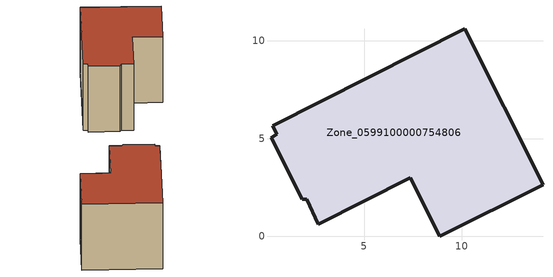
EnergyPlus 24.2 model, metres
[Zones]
Zone_0599100000754806
 floor ground (C_G): 8.86,0 7.35,3 2.65,0.63 2.06,1.9 1.82,1.9 0.23,5.05 0.52,5.22 0.31,5.67 10.14,10.63 14.15,2.65 z0
 wall outside (C_F): 1.82,1.9 2.06,1.9 2.65,0.63 7.35,3 8.86,0 14.15,2.65 10.14,10.63 0.31,5.67 0.52,5.22 0.23,5.05 1.82,1.9 z0:8.79
 roof outside (C_R): 2.06,1.9 2.65,0.63 7.35,3 8.86,0 14.15,2.65 10.14,10.63 0.31,5.67 0.52,5.22 0.23,5.05 1.82,1.9 z8.79
[BUILDING]
Pand.0599100000754806: North Axis=0; Terrain=City; Loads Convergence Tolerance Value=0.04; Temperature Convergence Tolerance Value=0.4; Solar Distribution=FullExterior; Maximum Number of Warmup Days=25; Minimum Number of Warmup Days=1
[Site:Location]
Rotterdam.The.Hague.AP_ZH_NLD Design_Conditions: Latitude=51.96; Longitude=4.45; Time Zone=1; Elevation=-4.5
[SITE:GROUNDTEMPERATURE:BUILDINGSURFACE]
18, 18, 18, 18, 18, 18, 18, 18, 18, 18, 18, 18
[MATERIAL] Thermal Absorptance=0.9; Solar Absorptance=0.7; Visible Absorptance=0.7
Name | Roughness | Thickness | Conductivity | Density | Specific Heat
G.TC.2006-2014 | MediumSmooth | 0.15 | 0.06 | 540 | 1210
F.TC.2006-2014 | Rough | 0.3 | 0.12 | 1920 | 840
R.TC.2006-2014 | MediumRough | 0.2 | 0.08 | 1500 | 1000
[CONSTRUCTION]
C_G: G.TC.2006-2014
C_F: F.TC.2006-2014
C_R: R.TC.2006-2014
[ZONE]
Zone_0599100000754806: Type=1; Multiplier=1; Ceiling Height=Autocalculate; Volume=Autocalculate; Floor Area=autocalculate; Part of Total Floor Area=Yes
[ZONEINFILTRATION:DESIGNFLOWRATE]
Infil_Zone_0599100000754806: Zone or ZoneList or Space or SpaceList=Zone_0599100000754806; Schedule=AlwaysOn; Design Flow Rate Calculation Method=Flow/Area; Flow Rate per Floor Area=0.0015; Constant Term Coefficient=1; Temperature Term Coefficient=0; Velocity Term Coefficient=0; Velocity Squared Term Coefficient=0
[HVACTEMPLATE:ZONE:IDEALLOADSAIRSYSTEM]
Zone_0599100000754806: Maximum Heating Supply Air Temperature=50; Minimum Cooling Supply Air Temperature=13; Maximum Heating Supply Air Humidity Ratio=0.0156; Minimum Cooling Supply Air Humidity Ratio=0.0077; Heating Limit=NoLimit; Cooling Limit=NoLimit; Dehumidification Control Type=ConstantSensibleHeatRatio; Cooling Sensible Heat Ratio=0.7; Dehumidification Setpoint=60; Humidification Control Type=None; Humidification Setpoint=30; Outdoor Air Method=None; Outdoor Air Flow Rate per Person=0.00944; Outdoor Air Flow Rate per Zone Floor Area=0; Outdoor Air Flow Rate per Zone=0; Demand Controlled Ventilation Type=None; Outdoor Air Economizer Type=NoEconomizer; Heat Recovery Type=None; Sensible Heat Recovery Effectiveness=0.7; Latent Heat Recovery Effectiveness=0.65
[ZONECONTROL:THERMOSTAT]
ThermostatControl_Zone_0599100000754806: Zone or ZoneList=Zone_0599100000754806; Control Type Schedule=DualSetpointControlType; Control 1=Thermostat_Zone_0599100000754806; Temperature Difference Between Cutout And Setpoint=0
[THERMOSTATSETPOINT:DUALSETPOINT]
Thermostat_Zone_0599100000754806: Heating Setpoint Temperature Schedule=HeatingSetpoint_Zone_0599100000754806; Cooling Setpoint Temperature Schedule=CoolingSetpoint_Zone_0599100000754806
[SCHEDULE:COMPACT]
HeatingSetpoint_Zone_0599100000754806: Through: 12/31, For: AllDays, Until: 24:00, 21
CoolingSetpoint_Zone_0599100000754806: Through: 12/31, For: AllDays, Until: 24:00, 24
DualSetpointControlType: Through: 12/31, For: AllDays, Until: 24:00, 4
AlwaysOn: Through: 12/31, For: AllDays, Until: 24:00, 1
